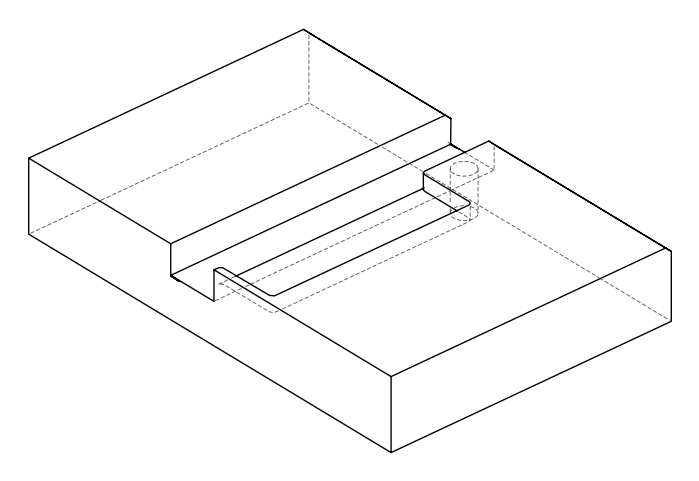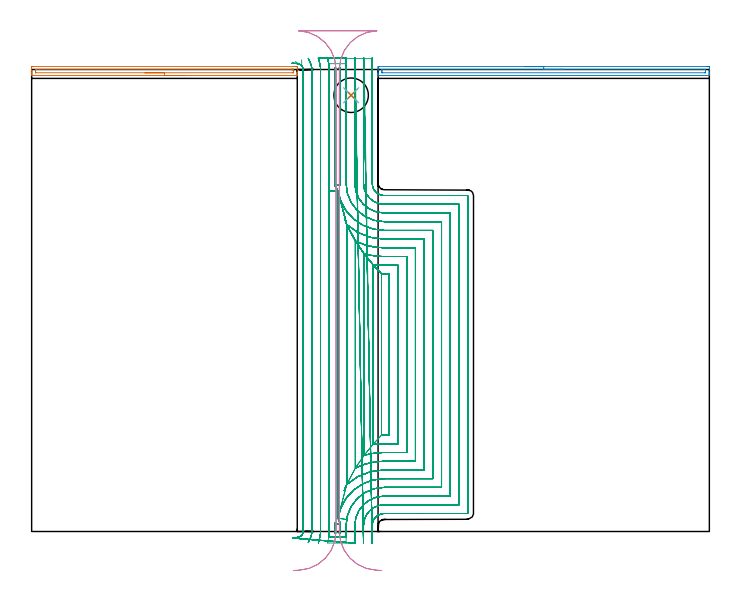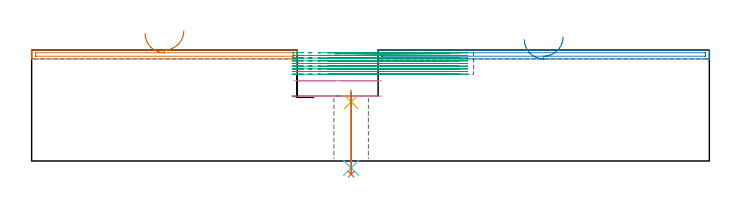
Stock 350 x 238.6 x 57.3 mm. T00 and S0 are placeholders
(PLAN: 7 operations, 5 tool changes, 97.8 min)
(1 AREA_MILL | FG_CHAMFER_SURFACE | UGT0205_001 | 2.37 min | 1487 mm3)
(2 AREA_MILL_1 | FG_CHAMFER_SURFACE_1 | UGT0205_001 | 2.91 min | 1843 mm3)
(3 MILL_OPEN_POCKET | POCKET_OPEN | UGT0201_014 | Follow Part, ap 1.5, ae 75% | 89.55 min | 229220 mm3)
(4 MILL_RECTANGULAR_SLOT | SLOT_RECTANGULAR | UGT0201_019 | Follow Part, ap 10, ae 75% | 2.62 min | 112429 mm3)
(5 SPOT_DRILL | STEP1HOLE | NXT0321_9005460120000 | 0.05 min | 182 mm3)
(6 DRILL_THROUGH_HOLE_INTO_CENTER | STEP1HOLE | NXT0301_086 | 0.16 min | 3308 mm3)
(7 DRILL_TO_ENLARGE_THROUGH_HOLE | STEP1HOLE | UGT0301_248 | 0.18 min | 4880 mm3)
(TOOL UGT0205_001 | Chamfer Mill 20 x 3 x 45 deg. | D20 FL50 Z2)
(TOOL UGT0201_014 | End mill 6 mm | D6 FL24 Z4)
(TOOL UGT0201_019 | End mill 40 mm | D40 FL63 Z6)
(TOOL NXT0321_9005460120000 | NC Spot Drill, 142deg, 12mm, Carbide, Uncoated | D12 PA142 FL30 Z2)
(TOOL NXT0301_086 | Carbide Drill 11.5mm [860.1-1150-035A1-MM 2214] | D11.5 PA140 FL55 Z2)
(TOOL UGT0301_248 | Twist Drill 17.8 mm | D17.8 PA118 FL130 Z2)
(OP 1 AREA_MILL)
G17 G21 G94 G90
T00 M6
G54
G17 G0 G90 X78.6 Y235.5 S1061 M3
G43 Z67.3 H0
G94 G1 X78.562 Z66.428 F250.
X78.448 Z65.563
X78.259 Z64.712
X77.997 Z63.88
X77.663 Z63.074
X77.26 Z62.3
X76.792 Z61.564
X76.26 Z60.872
X75.671 Z60.229
X75.028 Z59.639
X74.336 Z59.108
X73.6 Z58.64
X72.826 Z58.237
X72.02 Z57.903
X71.188 Z57.641
X70.336 Z57.452
X69.472 Z57.338
X68.6 Z57.3
X0.184
X0.009 Y235.503 Z57.288
X0. Y235.534 Z57.257
Y235.934 Z56.865
Y236.182 Z56.618
Y236.913 Z55.882
Y238.166 Z54.631
Y238.687 Z54.108
Y239.313 Z53.483
X0.003 Y239.574 Z53.222
X0.009 Y240.091 Z52.705
X0.107 Y240.094 Z52.703
X0.632 Y240.1 Z52.7
X136.038
X136.568 Y240.099 Z52.701
X137.093 Y240.094 Z52.703
X137.192 Y240.091 Z52.705
X137.2 Y239.574 Z53.222
Y236.913 Z55.882
Y236.182 Z56.618
Y235.934 Z56.866
Y235.534 Z57.257
X137.191 Y235.503 Z57.288
X137.015 Y235.5 Z57.3
X68.6
Y236.914 Z55.886
X2.197 Y236.915 Z55.885
X2.086 Y236.916 Z55.884
X2.031 Y236.919 Z55.881
X2.012 Y236.921 Z55.879
X2.009 Y236.938 Z55.862
X2.005 Y237.058 Z55.742
X2.001 Y237.329 Z55.471
X2. Y237.8 Z55.
X2.002 Y238.215 Z54.585
X2.009 Y238.633 Z54.167
X2.011 Y238.68 Z54.12
X2.031 Y238.681 Z54.119
X2.085 Y238.684 Z54.116
X2.197 Y238.685 Z54.115
X2.42 Y238.686 Z54.114
X135.003 Y238.685 Z54.115
X135.114 Y238.684 Z54.116
X135.169 Y238.681 Z54.119
X135.189 Y238.679 Z54.121
X135.191 Y238.662 Z54.138
X135.196 Y238.542 Z54.258
X135.199 Y238.271 Z54.529
X135.2 Y237.8 Z55.
X135.198 Y237.385 Z55.415
X135.191 Y236.967 Z55.833
X135.189 Y236.92 Z55.88
X135.169 Y236.919 Z55.881
X135.115 Y236.916 Z55.884
X135.003 Y236.915 Z55.885
X134.78 Y236.914 Z55.886
X68.6
X67.728 Z55.924
X66.864 Z56.038
X66.012 Z56.227
X65.18 Z56.489
X64.374 Z56.823
X63.6 Z57.226
X62.864 Z57.694
X62.172 Z58.225
X61.529 Z58.815
X60.94 Z59.458
X60.408 Z60.15
X59.94 Z60.886
X59.537 Z61.66
X59.203 Z62.466
X58.941 Z63.298
X58.752 Z64.149
X58.638 Z65.014
X58.6 Z65.886
G0 Z67.3
M5
M2
(OP 2 AREA_MILL_1)
G17 G21 G94 G90
T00 M6
G54
G17 G0 G90 X254.45 Y240.1 S1061 M3
G43 Z67.3 H0
Z62.7
G94 G1 X254.488 Z61.828 F250.
X254.602 Z60.963
X254.791 Z60.112
X255.053 Z59.28
X255.387 Z58.474
X255.79 Z57.7
X256.258 Z56.964
X256.79 Z56.272
X257.379 Z55.629
X258.022 Z55.04
X258.714 Z54.508
X259.45 Z54.04
X260.224 Z53.637
X261.03 Z53.303
X261.862 Z53.041
X262.713 Z52.852
X263.578 Z52.738
X264.45 Z52.7
X348.843
X349.374 Y240.099 Z52.701
X349.898 Y240.094 Z52.703
X349.992 Y240.091 Z52.705
X350. Y239.574 Z53.222
Y236.913 Z55.882
Y236.202 Z56.598
Y235.922 Z56.878
Y235.533 Z57.258
X349.991 Y235.503 Z57.288
X349.821 Y235.5 Z57.3
X179.079
X178.91 Y235.503 Z57.288
X178.908 Y235.532 Z57.259
X178.9 Y235.922 Z56.878
Y236.202 Z56.597
Y236.913 Z55.882
Y238.156 Z54.641
Y238.687 Z54.108
Y239.308 Z53.487
X178.903 Y239.574 Z53.222
X178.908 Y240.091 Z52.705
X179.002 Y240.094 Z52.703
X179.526 Y240.1 Z52.7
X264.45
Y238.686 Z54.114
X347.586
X347.809 Y238.685 Z54.115
X347.92 Y238.682 Z54.118
X347.974 Y238.679 Z54.121
X347.99 Y238.676 Z54.124
X347.992 Y238.658 Z54.142
X347.996 Y238.543 Z54.257
X348. Y238.276 Z54.524
Y237.8 Z55.
X347.999 Y237.391 Z55.409
X347.992 Y236.979 Z55.821
X347.99 Y236.928 Z55.872
X347.973 Y236.921 Z55.879
X347.92 Y236.918 Z55.882
X347.809 Y236.916 Z55.884
X347.586 Y236.914 Z55.886
X181.314
X181.091 Y236.915 Z55.885
X180.98 Y236.918 Z55.882
X180.926 Y236.921 Z55.879
X180.91 Y236.924 Z55.876
X180.908 Y236.942 Z55.858
X180.904 Y237.057 Z55.743
X180.9 Y237.324 Z55.476
Y237.8 Z55.
X180.901 Y238.209 Z54.591
X180.908 Y238.621 Z54.179
X180.91 Y238.672 Z54.128
X180.927 Y238.679 Z54.121
X180.98 Y238.682 Z54.118
X181.091 Y238.684 Z54.116
X181.314 Y238.686 Z54.114
X264.45
X265.322 Z54.152
X266.186 Z54.266
X267.038 Z54.455
X267.87 Z54.717
X268.676 Z55.051
X269.45 Z55.454
X270.186 Z55.923
X270.878 Z56.454
X271.521 Z57.043
X272.11 Z57.686
X272.641 Z58.378
X273.11 Z59.114
X273.513 Z59.888
X273.847 Z60.694
X274.109 Z61.526
X274.298 Z62.378
X274.412 Z63.243
X274.45 Z64.114
G0 Z67.3
M5
M2
(OP 3 MILL_OPEN_POCKET)
G17 G21 G94 G90
T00 M6
G54
G17 G0 G90 X162.4 Y-6. S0 M3
G43 Z67.3 H0
Z55.911
G94 G1 Y-3. F250.
Y3.1 F500.
G2 X162.644 Y6.192 R19.7
G1 X158.2 Y6.899
X159.425 Y4.16
G3 X159.4 Y3.1 R22.7
G1 Y-0.895
G3 X156.685 Y-0.757 R3.
X156.7 Y0. R19.5
G1 Y4.301
G3 X159.425 Y4.16 R3.
G1 X158.2 Y6.899
X162.7 Y24.25
X167.2 Y32.769
X171.7 Y39.337
X176.2 Y44.886
X180.7 Y49.779
G2 X182.1 Y49.8 R46.7
G1 X184.7
Y133.
X182.1
G2 X180.7 Y133.021 R46.7
G1 Y49.779
X176.2 Y44.886
G2 X182.1 Y45.3 R42.2
G1 X189.2
Y137.5
X182.1
G2 X176.2 Y137.914 R42.2
G1 Y44.886
X171.7 Y39.337
G2 X182.1 Y40.8 R37.7
G1 X193.7
Y142.
X182.1
G2 X171.7 Y143.463 R37.7
G1 Y39.337
X167.2 Y32.769
G2 X182.1 Y36.3 R33.2
G1 X198.2
Y146.5
X182.1
G2 X167.2 Y150.031 R33.2
G1 Y32.769
X162.7 Y24.25
G2 X182.1 Y31.8 R28.7
G1 X202.7
Y151.
X182.1
G2 X162.7 Y158.55 R28.7
G1 X161.438 Y161.639
X162.7 Y158.55
Y24.25
X158.2 Y6.899
G2 X182.1 Y27.3 R24.2
G1 X207.2
Y155.5
X182.1
G2 X158.2 Y175.901 R24.2
G1 X156.7 Y178.499
Y238.6
G3 X156.688 Y239.288 R19.5
X159.4 Y239.415 R3.
G1 Y179.7
G3 X159.425 Y178.64 R22.7
X156.7 Y178.499 R3.
G1 X158.2 Y175.901
Y6.899
X162.644 Y6.192
G2 X182.1 Y22.8 R19.7
G1 X211.7
Y160.
X182.1
G2 X162.4 Y179.7 R19.7
G1 Y241.197
G2 X162.406 Y241.6 R13.5
G1 X153.425
G2 X153.7 Y238.6 R16.5
G1 Y0.
G2 X153.425 Y-3. R16.5
G1 X152.88 Y-5.95 F250.
X166.9 Y-6.
Y-3.
Y3.1 F500.
G2 X182.1 Y18.3 R15.2
G1 X216.2
Y164.5
X182.1
G2 X166.9 Y179.7 R15.2
G1 Y241.197
G2 X166.909 Y241.6 R9.
G1 X167.043 Y244.597 F250.
X171.4 Y-6. F500.
Y-3. F250.
Y3.1 F500.
G2 X182.1 Y13.8 R10.7
G1 X220.7
Y169.
X182.1
G2 X171.4 Y179.7 R10.7
G1 Y241.197
G2 X171.418 Y241.6 R4.5
G1 X171.686 Y244.588 F250.
X175.9 Y-6. F500.
Y-3. F250.
Y3.1 F500.
G2 X182.1 Y9.3 R6.2
G1 X225.
G3 X225.2 Y9.5 R0.2
G1 Y173.3
G3 X225. Y173.5 R0.2
G1 X182.1
G2 X175.9 Y179.7 R6.2
G1 Y241.197
Y244.197 F250.
X148.069 Y244.505
X148.819 Y241.6
G2 X149.2 Y238.6 R12. F500.
G1 Y0.
G2 X148.819 Y-3. R12.
G1 X148.069 Y-5.905 F250.
G0 Z67.3
X142.874 Y244.35
Z55.911
G1 X144.074 Y241.6
G2 X144.7 Y238.6 R7.5 F500.
G1 Y0.
G2 X144.074 Y-3. R7.5
G1 X142.874 Y-5.75 F250.
G0 Z67.3
X139.45 Y243.584
Z55.911
G1 Y240.584
G2 X140.2 Y238.6 R3. F500.
G1 Y0.
G2 X137.623 Y-2.97 R3.
G1 X134.653 Y-3.393 F250.
G0 Z67.3
X152.88 Y244.55
Z54.522
G1 X153.425 Y241.6
G2 X153.7 Y238.6 R16.5 F500.
G1 Y175.901
X158.2
X156.7 Y178.499
Y238.6
G3 X156.685 Y239.357 R19.5
X159.4 Y239.495 R3.
G1 Y179.7
G3 X159.425 Y178.64 R22.7
X156.7 Y178.499 R3.
G1 X158.2 Y175.901
X162.7 Y158.55
X167.2 Y150.031
X171.7 Y143.463
X176.2 Y137.914
X180.7 Y133.021
Y49.779
G2 X182.1 Y49.8 R46.7
G1 X184.7
Y133.
X182.1
G2 X180.7 Y133.021 R46.7
G1 X176.2 Y137.914
Y44.886
G2 X182.1 Y45.3 R42.2
G1 X189.2
Y137.5
X182.1
G2 X176.2 Y137.914 R42.2
G1 X171.7 Y143.463
Y39.337
G2 X182.1 Y40.8 R37.7
G1 X193.7
Y142.
X182.1
G2 X171.7 Y143.463 R37.7
G1 X167.2 Y150.031
Y32.769
G2 X182.1 Y36.3 R33.2
G1 X198.2
Y146.5
X182.1
G2 X167.2 Y150.031 R33.2
G1 X162.7 Y158.55
Y24.25
X161.438 Y21.161
X162.7 Y24.25
G2 X182.1 Y31.8 R28.7
G1 X202.7
Y151.
X182.1
G2 X162.7 Y158.55 R28.7
G1 X158.2 Y175.901
Y6.899
X159.425 Y4.16
G3 X159.4 Y3.1 R22.7
G1 Y-0.895
G3 X156.685 Y-0.757 R3.
X156.7 Y0. R19.5
G1 Y4.301
G3 X159.425 Y4.16 R3.
G1 X158.2 Y6.899
G2 X182.1 Y27.3 R24.2
G1 X207.2
Y155.5
X182.1
G2 X158.2 Y175.901 R24.2
G1 X153.7
Y0.
G2 X153.425 Y-3. R16.5
G1 X162.4
Y3.1
G2 X182.1 Y22.8 R19.7
G1 X211.7
Y160.
X182.1
G2 X162.4 Y179.7 R19.7
G1 Y241.6
Y244.6 F250.
X148.069 Y244.505
X148.819 Y241.6
G2 X149.2 Y238.6 R12. F500.
G1 Y0.
G2 X148.819 Y-3. R12.
G1 X148.069 Y-5.905 F250.
G0 Z67.3
X142.874 Y244.35
Z54.522
G1 X144.074 Y241.6
G2 X144.7 Y238.6 R7.5 F500.
G1 Y0.
G2 X144.074 Y-3. R7.5
G1 X142.874 Y-5.75 F250.
G0 Z67.3
X136.097 Y242.697
Z54.522
G1 X138.697 Y241.2
G2 X140.2 Y238.6 R3. F500.
G1 Y0.
G2 X137.623 Y-2.97 R3.
G1 X134.653 Y-3.393 F250.
X166.9 Y-6.
Y-3.
Y3.1 F500.
G2 X182.1 Y18.3 R15.2
G1 X216.2
Y164.5
X182.1
G2 X166.9 Y179.7 R15.2
G1 Y241.6
Y244.6 F250.
X171.4 Y-6. F500.
Y-3. F250.
Y3.1 F500.
G2 X182.1 Y13.8 R10.7
G1 X220.7
Y169.
X182.1
G2 X171.4 Y179.7 R10.7
G1 Y241.6
Y244.6 F250.
X175.9 Y-6. F500.
Y-3. F250.
Y3.1 F500.
G2 X182.1 Y9.3 R6.2
G1 X225.
G3 X225.2 Y9.5 R0.2
G1 Y173.3
G3 X225. Y173.5 R0.2
G1 X182.1
G2 X175.9 Y179.7 R6.2
G1 Y241.6
Y244.6 F250.
G0 X152.88 Y244.55 Z53.133
G1 X153.425 Y241.6
G2 X153.7 Y238.6 R16.5 F500.
G1 Y175.901
X158.2
X156.7 Y178.499
Y238.6
G3 X156.685 Y239.357 R19.5
X159.4 Y239.495 R3.
G1 Y179.7
G3 X159.425 Y178.64 R22.7
X156.7 Y178.499 R3.
G1 X158.2 Y175.901
X162.7 Y158.55
X167.2 Y150.031
X171.7 Y143.463
X176.2 Y137.914
X180.7 Y133.021
Y49.779
G2 X182.1 Y49.8 R46.7
G1 X184.7
Y133.
X182.1
G2 X180.7 Y133.021 R46.7
G1 X176.2 Y137.914
Y44.886
G2 X182.1 Y45.3 R42.2
G1 X189.2
Y137.5
X182.1
G2 X176.2 Y137.914 R42.2
G1 X171.7 Y143.463
Y39.337
G2 X182.1 Y40.8 R37.7
G1 X193.7
Y142.
X182.1
G2 X171.7 Y143.463 R37.7
G1 X167.2 Y150.031
Y32.769
G2 X182.1 Y36.3 R33.2
G1 X198.2
Y146.5
X182.1
G2 X167.2 Y150.031 R33.2
G1 X162.7 Y158.55
Y24.25
X161.438 Y21.161
X162.7 Y24.25
G2 X182.1 Y31.8 R28.7
G1 X202.7
Y151.
X182.1
G2 X162.7 Y158.55 R28.7
G1 X158.2 Y175.901
Y6.899
X159.425 Y4.16
G3 X159.4 Y3.1 R22.7
G1 Y-0.895
G3 X156.685 Y-0.757 R3.
X156.7 Y0. R19.5
G1 Y4.301
G3 X159.425 Y4.16 R3.
G1 X158.2 Y6.899
G2 X182.1 Y27.3 R24.2
G1 X207.2
Y155.5
X182.1
G2 X158.2 Y175.901 R24.2
G1 X153.7
Y0.
G2 X153.425 Y-3. R16.5
G1 X162.4
Y3.1
G2 X182.1 Y22.8 R19.7
G1 X211.7
Y160.
X182.1
G2 X162.4 Y179.7 R19.7
G1 Y241.6
Y244.6 F250.
X148.069 Y244.505
X148.819 Y241.6
G2 X149.2 Y238.6 R12. F500.
G1 Y0.
G2 X148.819 Y-3. R12.
G1 X148.069 Y-5.905 F250.
G0 Z67.3
X142.874 Y244.35
Z53.133
G1 X144.074 Y241.6
G2 X144.7 Y238.6 R7.5 F500.
G1 Y0.
G2 X144.074 Y-3. R7.5
G1 X142.874 Y-5.75 F250.
G0 Z67.3
X134.984 Y242.218
Z53.133
G1 X137.901 Y241.517
G2 X140.2 Y238.6 R3. F500.
G1 Y0.
G2 X137.623 Y-2.97 R3.
G1 X134.653 Y-3.393 F250.
X166.9 Y-6.
Y-3.
Y3.1 F500.
G2 X182.1 Y18.3 R15.2
G1 X216.2
Y164.5
X182.1
G2 X166.9 Y179.7 R15.2
G1 Y241.6
Y244.6 F250.
X171.4 Y-6. F500.
Y-3. F250.
Y3.1 F500.
G2 X182.1 Y13.8 R10.7
G1 X220.7
Y169.
X182.1
G2 X171.4 Y179.7 R10.7
G1 Y241.6
Y244.6 F250.
X175.9 Y-6. F500.
Y-3. F250.
Y3.1 F500.
G2 X182.1 Y9.3 R6.2
G1 X225.
G3 X225.2 Y9.5 R0.2
G1 Y173.3
G3 X225. Y173.5 R0.2
G1 X182.1
G2 X175.9 Y179.7 R6.2
G1 Y241.6
Y244.6 F250.
G0 X152.88 Y244.55 Z51.744
G1 X153.425 Y241.6
G2 X153.7 Y238.6 R16.5 F500.
G1 Y175.901
X158.2
X156.7 Y178.499
Y238.6
G3 X156.685 Y239.357 R19.5
X159.4 Y239.495 R3.
G1 Y179.7
G3 X159.425 Y178.64 R22.7
X156.7 Y178.499 R3.
G1 X158.2 Y175.901
X162.7 Y158.55
X167.2 Y150.031
X171.7 Y143.463
X176.2 Y137.914
X180.7 Y133.021
Y49.779
G2 X182.1 Y49.8 R46.7
G1 X184.7
Y133.
X182.1
G2 X180.7 Y133.021 R46.7
G1 X176.2 Y137.914
Y44.886
G2 X182.1 Y45.3 R42.2
G1 X189.2
Y137.5
X182.1
G2 X176.2 Y137.914 R42.2
G1 X171.7 Y143.463
Y39.337
G2 X182.1 Y40.8 R37.7
G1 X193.7
Y142.
X182.1
G2 X171.7 Y143.463 R37.7
G1 X167.2 Y150.031
Y32.769
G2 X182.1 Y36.3 R33.2
G1 X198.2
Y146.5
X182.1
G2 X167.2 Y150.031 R33.2
G1 X162.7 Y158.55
Y24.25
X161.438 Y21.161
X162.7 Y24.25
G2 X182.1 Y31.8 R28.7
G1 X202.7
Y151.
X182.1
G2 X162.7 Y158.55 R28.7
G1 X158.2 Y175.901
Y6.899
X159.425 Y4.16
G3 X159.4 Y3.1 R22.7
G1 Y-0.895
G3 X156.685 Y-0.757 R3.
X156.7 Y0. R19.5
G1 Y4.301
G3 X159.425 Y4.16 R3.
G1 X158.2 Y6.899
G2 X182.1 Y27.3 R24.2
G1 X207.2
Y155.5
X182.1
G2 X158.2 Y175.901 R24.2
G1 X153.7
Y0.
G2 X153.425 Y-3. R16.5
G1 X162.4
Y3.1
G2 X182.1 Y22.8 R19.7
G1 X211.7
Y160.
X182.1
G2 X162.4 Y179.7 R19.7
G1 Y241.6
Y244.6 F250.
X148.069 Y244.505
X148.819 Y241.6
G2 X149.2 Y238.6 R12. F500.
G1 Y0.
G2 X148.819 Y-3. R12.
G1 X148.069 Y-5.905 F250.
G0 Z67.3
X142.874 Y244.35
Z51.744
G1 X144.074 Y241.6
G2 X144.7 Y238.6 R7.5 F500.
G1 Y0.
G2 X144.074 Y-3. R7.5
G1 X142.874 Y-5.75 F250.
G0 Z67.3
X134.455 Y241.835
Z51.744
G1 X137.445 Y241.59
G2 X140.2 Y238.6 R3. F500.
G1 Y0.
G2 X137.623 Y-2.97 R3.
G1 X134.653 Y-3.393 F250.
X166.9 Y-6.
Y-3.
Y3.1 F500.
G2 X182.1 Y18.3 R15.2
G1 X216.2
Y164.5
X182.1
G2 X166.9 Y179.7 R15.2
G1 Y241.6
Y244.6 F250.
X171.4 Y-6. F500.
Y-3. F250.
Y3.1 F500.
G2 X182.1 Y13.8 R10.7
G1 X220.7
Y169.
X182.1
G2 X171.4 Y179.7 R10.7
G1 Y241.6
Y244.6 F250.
X175.9 Y-6. F500.
Y-3. F250.
Y3.1 F500.
G2 X182.1 Y9.3 R6.2
G1 X225.
G3 X225.2 Y9.5 R0.2
G1 Y173.3
G3 X225. Y173.5 R0.2
G1 X182.1
G2 X175.9 Y179.7 R6.2
G1 Y241.6
Y244.6 F250.
G0 X152.88 Y244.55 Z50.356
G1 X153.425 Y241.6
G2 X153.7 Y238.6 R16.5 F500.
G1 Y175.901
X158.2
X156.7 Y178.499
Y238.6
G3 X156.685 Y239.357 R19.5
X159.4 Y239.495 R3.
G1 Y179.7
G3 X159.425 Y178.64 R22.7
X156.7 Y178.499 R3.
G1 X158.2 Y175.901
X162.7 Y158.55
X167.2 Y150.031
X171.7 Y143.463
X176.2 Y137.914
X180.7 Y133.021
Y49.779
G2 X182.1 Y49.8 R46.7
G1 X184.7
Y133.
X182.1
G2 X180.7 Y133.021 R46.7
G1 X176.2 Y137.914
Y44.886
G2 X182.1 Y45.3 R42.2
G1 X189.2
Y137.5
X182.1
G2 X176.2 Y137.914 R42.2
G1 X171.7 Y143.463
Y39.337
G2 X182.1 Y40.8 R37.7
G1 X193.7
Y142.
X182.1
G2 X171.7 Y143.463 R37.7
G1 X167.2 Y150.031
Y32.769
G2 X182.1 Y36.3 R33.2
G1 X198.2
Y146.5
X182.1
G2 X167.2 Y150.031 R33.2
G1 X162.7 Y158.55
Y24.25
X161.438 Y21.161
X162.7 Y24.25
G2 X182.1 Y31.8 R28.7
G1 X202.7
Y151.
X182.1
G2 X162.7 Y158.55 R28.7
G1 X158.2 Y175.901
Y6.899
X159.425 Y4.16
G3 X159.4 Y3.1 R22.7
G1 Y-0.895
G3 X156.685 Y-0.757 R3.
X156.7 Y0. R19.5
G1 Y4.301
G3 X159.425 Y4.16 R3.
G1 X158.2 Y6.899
G2 X182.1 Y27.3 R24.2
G1 X207.2
Y155.5
X182.1
G2 X158.2 Y175.901 R24.2
G1 X153.7
Y0.
G2 X153.425 Y-3. R16.5
G1 X162.4
Y3.1
G2 X182.1 Y22.8 R19.7
G1 X211.7
Y160.
X182.1
G2 X162.4 Y179.7 R19.7
G1 Y241.6
Y244.6 F250.
X148.069 Y244.505
X148.819 Y241.6
G2 X149.2 Y238.6 R12. F500.
G1 Y0.
G2 X148.819 Y-3. R12.
G1 X148.069 Y-5.905 F250.
G0 Z67.3
X142.874 Y244.35
Z50.356
G1 X144.074 Y241.6
G2 X144.7 Y238.6 R7.5 F500.
G1 Y0.
G2 X144.074 Y-3. R7.5
G1 X142.874 Y-5.75 F250.
G0 Z67.3
X134.455 Y241.835
Z50.356
G1 X137.445 Y241.59
G2 X140.2 Y238.6 R3. F500.
G1 Y0.
G2 X137.623 Y-2.97 R3.
G1 X134.653 Y-3.393 F250.
X166.9 Y-6.
Y-3.
Y3.1 F500.
G2 X182.1 Y18.3 R15.2
G1 X216.2
Y164.5
X182.1
G2 X166.9 Y179.7 R15.2
G1 Y241.6
Y244.6 F250.
X171.4 Y-6. F500.
Y-3. F250.
Y3.1 F500.
G2 X182.1 Y13.8 R10.7
G1 X220.7
Y169.
X182.1
G2 X171.4 Y179.7 R10.7
G1 Y241.6
Y244.6 F250.
X175.9 Y-6. F500.
Y-3. F250.
Y3.1 F500.
G2 X182.1 Y9.3 R6.2
G1 X225.
G3 X225.2 Y9.5 R0.2
G1 Y173.3
G3 X225. Y173.5 R0.2
G1 X182.1
G2 X175.9 Y179.7 R6.2
G1 Y241.6
Y244.6 F250.
G0 X152.88 Y244.55 Z48.967
G1 X153.425 Y241.6
G2 X153.7 Y238.6 R16.5 F500.
G1 Y175.901
X158.2
X156.7 Y178.499
Y238.6
G3 X156.685 Y239.357 R19.5
X159.4 Y239.495 R3.
G1 Y179.7
G3 X159.425 Y178.64 R22.7
X156.7 Y178.499 R3.
G1 X158.2 Y175.901
X162.7 Y158.55
X167.2 Y150.031
X171.7 Y143.463
X176.2 Y137.914
X180.7 Y133.021
Y49.779
G2 X182.1 Y49.8 R46.7
G1 X184.7
Y133.
X182.1
G2 X180.7 Y133.021 R46.7
G1 X176.2 Y137.914
Y44.886
G2 X182.1 Y45.3 R42.2
G1 X189.2
Y137.5
X182.1
G2 X176.2 Y137.914 R42.2
G1 X171.7 Y143.463
Y39.337
G2 X182.1 Y40.8 R37.7
G1 X193.7
Y142.
X182.1
G2 X171.7 Y143.463 R37.7
G1 X167.2 Y150.031
Y32.769
G2 X182.1 Y36.3 R33.2
G1 X198.2
Y146.5
X182.1
G2 X167.2 Y150.031 R33.2
G1 X162.7 Y158.55
Y24.25
X161.438 Y21.161
X162.7 Y24.25
G2 X182.1 Y31.8 R28.7
G1 X202.7
Y151.
X182.1
G2 X162.7 Y158.55 R28.7
G1 X158.2 Y175.901
Y6.899
X159.425 Y4.16
G3 X159.4 Y3.1 R22.7
G1 Y-0.895
G3 X156.685 Y-0.757 R3.
X156.7 Y0. R19.5
G1 Y4.301
G3 X159.425 Y4.16 R3.
G1 X158.2 Y6.899
G2 X182.1 Y27.3 R24.2
G1 X207.2
Y155.5
X182.1
G2 X158.2 Y175.901 R24.2
G1 X153.7
Y0.
G2 X153.425 Y-3. R16.5
G1 X162.4
Y3.1
G2 X182.1 Y22.8 R19.7
G1 X211.7
Y160.
X182.1
G2 X162.4 Y179.7 R19.7
G1 Y241.6
Y244.6 F250.
X148.069 Y244.505
X148.819 Y241.6
G2 X149.2 Y238.6 R12. F500.
G1 Y0.
G2 X148.819 Y-3. R12.
G1 X148.069 Y-5.905 F250.
G0 Z67.3
X142.874 Y244.35
Z48.967
G1 X144.074 Y241.6
G2 X144.7 Y238.6 R7.5 F500.
G1 Y0.
G2 X144.074 Y-3. R7.5
G1 X142.874 Y-5.75 F250.
G0 Z67.3
X134.455 Y241.835
Z48.967
G1 X137.445 Y241.59
G2 X140.2 Y238.6 R3. F500.
G1 Y0.
G2 X137.623 Y-2.97 R3.
G1 X134.653 Y-3.393 F250.
X166.9 Y-6.
Y-3.
Y3.1 F500.
G2 X182.1 Y18.3 R15.2
G1 X216.2
Y164.5
X182.1
G2 X166.9 Y179.7 R15.2
G1 Y241.6
Y244.6 F250.
X171.4 Y-6. F500.
Y-3. F250.
Y3.1 F500.
G2 X182.1 Y13.8 R10.7
G1 X220.7
Y169.
X182.1
G2 X171.4 Y179.7 R10.7
G1 Y241.6
Y244.6 F250.
X175.9 Y-6. F500.
Y-3. F250.
Y3.1 F500.
G2 X182.1 Y9.3 R6.2
G1 X225.
G3 X225.2 Y9.5 R0.2
G1 Y173.3
G3 X225. Y173.5 R0.2
G1 X182.1
G2 X175.9 Y179.7 R6.2
G1 Y241.6
Y244.6 F250.
G0 X152.88 Y244.55 Z47.578
G1 X153.425 Y241.6
G2 X153.7 Y238.6 R16.5 F500.
G1 Y175.901
X158.2
X156.7 Y178.499
Y238.6
G3 X156.685 Y239.357 R19.5
X159.4 Y239.495 R3.
G1 Y179.7
G3 X159.425 Y178.64 R22.7
X156.7 Y178.499 R3.
G1 X158.2 Y175.901
X162.7 Y158.55
X167.2 Y150.031
X171.7 Y143.463
X176.2 Y137.914
X180.7 Y133.021
Y49.779
G2 X182.1 Y49.8 R46.7
G1 X184.7
Y133.
X182.1
G2 X180.7 Y133.021 R46.7
G1 X176.2 Y137.914
Y44.886
G2 X182.1 Y45.3 R42.2
G1 X189.2
Y137.5
X182.1
G2 X176.2 Y137.914 R42.2
G1 X171.7 Y143.463
Y39.337
G2 X182.1 Y40.8 R37.7
G1 X193.7
Y142.
X182.1
G2 X171.7 Y143.463 R37.7
G1 X167.2 Y150.031
Y32.769
G2 X182.1 Y36.3 R33.2
G1 X198.2
Y146.5
X182.1
G2 X167.2 Y150.031 R33.2
G1 X162.7 Y158.55
Y24.25
X161.438 Y21.161
X162.7 Y24.25
G2 X182.1 Y31.8 R28.7
G1 X202.7
Y151.
X182.1
G2 X162.7 Y158.55 R28.7
G1 X158.2 Y175.901
Y6.899
X159.425 Y4.16
G3 X159.4 Y3.1 R22.7
G1 Y-0.895
G3 X156.685 Y-0.757 R3.
X156.7 Y0. R19.5
G1 Y4.301
G3 X159.425 Y4.16 R3.
G1 X158.2 Y6.899
G2 X182.1 Y27.3 R24.2
G1 X207.2
Y155.5
X182.1
G2 X158.2 Y175.901 R24.2
G1 X153.7
Y0.
G2 X153.425 Y-3. R16.5
G1 X162.4
Y3.1
G2 X182.1 Y22.8 R19.7
G1 X211.7
Y160.
X182.1
G2 X162.4 Y179.7 R19.7
G1 Y241.6
Y244.6 F250.
X148.069 Y244.505
X148.819 Y241.6
G2 X149.2 Y238.6 R12. F500.
G1 Y0.
G2 X148.819 Y-3. R12.
G1 X148.069 Y-5.905 F250.
G0 Z67.3
X142.874 Y244.35
Z47.578
G1 X144.074 Y241.6
G2 X144.7 Y238.6 R7.5 F500.
G1 Y0.
G2 X144.074 Y-3. R7.5
G1 X142.874 Y-5.75 F250.
G0 Z67.3
X134.455 Y241.835
Z47.578
G1 X137.445 Y241.59
G2 X140.2 Y238.6 R3. F500.
G1 Y0.
G2 X137.623 Y-2.97 R3.
G1 X134.653 Y-3.393 F250.
X166.9 Y-6.
Y-3.
Y3.1 F500.
G2 X182.1 Y18.3 R15.2
G1 X216.2
Y164.5
X182.1
G2 X166.9 Y179.7 R15.2
G1 Y241.6
Y244.6 F250.
X171.4 Y-6. F500.
Y-3. F250.
Y3.1 F500.
G2 X182.1 Y13.8 R10.7
G1 X220.7
Y169.
X182.1
G2 X171.4 Y179.7 R10.7
G1 Y241.6
Y244.6 F250.
X175.9 Y-6. F500.
Y-3. F250.
Y3.1 F500.
G2 X182.1 Y9.3 R6.2
G1 X225.
G3 X225.2 Y9.5 R0.2
G1 Y173.3
G3 X225. Y173.5 R0.2
G1 X182.1
G2 X175.9 Y179.7 R6.2
G1 Y241.6
Y244.6 F250.
G0 X152.88 Y244.55 Z46.189
G1 X153.425 Y241.6
G2 X153.7 Y238.6 R16.5 F500.
G1 Y175.901
X158.2
X156.7 Y178.499
Y238.6
G3 X156.685 Y239.357 R19.5
X159.4 Y239.495 R3.
G1 Y179.7
G3 X159.425 Y178.64 R22.7
X156.7 Y178.499 R3.
G1 X158.2 Y175.901
X162.7 Y158.55
X167.2 Y150.031
X171.7 Y143.463
X176.2 Y137.914
X180.7 Y133.021
Y49.779
G2 X182.1 Y49.8 R46.7
G1 X184.7
Y133.
X182.1
G2 X180.7 Y133.021 R46.7
G1 X176.2 Y137.914
Y44.886
G2 X182.1 Y45.3 R42.2
G1 X189.2
Y137.5
X182.1
G2 X176.2 Y137.914 R42.2
G1 X171.7 Y143.463
Y39.337
G2 X182.1 Y40.8 R37.7
G1 X193.7
Y142.
X182.1
G2 X171.7 Y143.463 R37.7
G1 X167.2 Y150.031
Y32.769
G2 X182.1 Y36.3 R33.2
G1 X198.2
Y146.5
X182.1
G2 X167.2 Y150.031 R33.2
G1 X162.7 Y158.55
Y24.25
X161.438 Y21.161
X162.7 Y24.25
G2 X182.1 Y31.8 R28.7
G1 X202.7
Y151.
X182.1
G2 X162.7 Y158.55 R28.7
G1 X158.2 Y175.901
Y6.899
X159.425 Y4.16
G3 X159.4 Y3.1 R22.7
G1 Y-0.895
G3 X156.685 Y-0.757 R3.
X156.7 Y0. R19.5
G1 Y4.301
G3 X159.425 Y4.16 R3.
G1 X158.2 Y6.899
G2 X182.1 Y27.3 R24.2
G1 X207.2
Y155.5
X182.1
G2 X158.2 Y175.901 R24.2
G1 X153.7
Y0.
G2 X153.425 Y-3. R16.5
G1 X162.4
Y3.1
G2 X182.1 Y22.8 R19.7
G1 X211.7
Y160.
X182.1
G2 X162.4 Y179.7 R19.7
G1 Y241.6
Y244.6 F250.
X148.069 Y244.505
X148.819 Y241.6
G2 X149.2 Y238.6 R12. F500.
G1 Y0.
G2 X148.819 Y-3. R12.
G1 X148.069 Y-5.905 F250.
G0 Z67.3
X142.874 Y244.35
Z46.189
G1 X144.074 Y241.6
G2 X144.7 Y238.6 R7.5 F500.
G1 Y0.
G2 X144.074 Y-3. R7.5
G1 X142.874 Y-5.75 F250.
G0 Z67.3
X134.455 Y241.835
Z46.189
G1 X137.445 Y241.59
G2 X140.2 Y238.6 R3. F500.
G1 Y0.
G2 X137.623 Y-2.97 R3.
G1 X134.653 Y-3.393 F250.
X166.9 Y-6.
Y-3.
Y3.1 F500.
G2 X182.1 Y18.3 R15.2
G1 X216.2
Y164.5
X182.1
G2 X166.9 Y179.7 R15.2
G1 Y241.6
Y244.6 F250.
X171.4 Y-6. F500.
Y-3. F250.
Y3.1 F500.
G2 X182.1 Y13.8 R10.7
G1 X220.7
Y169.
X182.1
G2 X171.4 Y179.7 R10.7
G1 Y241.6
Y244.6 F250.
X175.9 Y-6. F500.
Y-3. F250.
Y3.1 F500.
G2 X182.1 Y9.3 R6.2
G1 X225.
G3 X225.2 Y9.5 R0.2
G1 Y173.3
G3 X225. Y173.5 R0.2
G1 X182.1
G2 X175.9 Y179.7 R6.2
G1 Y241.6
Y244.6 F250.
G0 X152.88 Y244.55 Z44.8
G1 X153.425 Y241.6
G2 X153.7 Y238.6 R16.5 F500.
G1 Y175.901
X158.2
X156.7 Y178.499
Y238.6
G3 X156.685 Y239.357 R19.5
X159.4 Y239.495 R3.
G1 Y179.7
G3 X159.425 Y178.64 R22.7
X156.7 Y178.499 R3.
G1 X158.2 Y175.901
X162.7 Y158.55
X167.2 Y150.031
X171.7 Y143.463
X176.2 Y137.914
X180.7 Y133.021
Y49.779
G2 X182.1 Y49.8 R46.7
G1 X184.7
Y133.
X182.1
G2 X180.7 Y133.021 R46.7
G1 X176.2 Y137.914
Y44.886
G2 X182.1 Y45.3 R42.2
G1 X189.2
Y137.5
X182.1
G2 X176.2 Y137.914 R42.2
G1 X171.7 Y143.463
Y39.337
G2 X182.1 Y40.8 R37.7
G1 X193.7
Y142.
X182.1
G2 X171.7 Y143.463 R37.7
G1 X167.2 Y150.031
Y32.769
G2 X182.1 Y36.3 R33.2
G1 X198.2
Y146.5
X182.1
G2 X167.2 Y150.031 R33.2
G1 X162.7 Y158.55
Y24.25
X161.438 Y21.161
X162.7 Y24.25
G2 X182.1 Y31.8 R28.7
G1 X202.7
Y151.
X182.1
G2 X162.7 Y158.55 R28.7
G1 X158.2 Y175.901
Y6.899
X159.425 Y4.16
G3 X159.4 Y3.1 R22.7
G1 Y-0.895
G3 X156.685 Y-0.757 R3.
X156.7 Y0. R19.5
G1 Y4.301
G3 X159.425 Y4.16 R3.
G1 X158.2 Y6.899
G2 X182.1 Y27.3 R24.2
G1 X207.2
Y155.5
X182.1
G2 X158.2 Y175.901 R24.2
G1 X153.7
Y0.
G2 X153.425 Y-3. R16.5
G1 X162.4
Y3.1
G2 X182.1 Y22.8 R19.7
G1 X211.7
Y160.
X182.1
G2 X162.4 Y179.7 R19.7
G1 Y241.6
Y244.6 F250.
X148.069 Y244.505
X148.819 Y241.6
G2 X149.2 Y238.6 R12. F500.
G1 Y0.
G2 X148.819 Y-3. R12.
G1 X148.069 Y-5.905 F250.
G0 Z67.3
X142.874 Y244.35
Z44.8
G1 X144.074 Y241.6
G2 X144.7 Y238.6 R7.5 F500.
G1 Y0.
G2 X144.074 Y-3. R7.5
G1 X142.874 Y-5.75 F250.
G0 Z67.3
X134.455 Y241.835
Z44.8
G1 X137.445 Y241.59
G2 X140.2 Y238.6 R3. F500.
G1 Y0.
G2 X137.623 Y-2.97 R3.
G1 X134.653 Y-3.393 F250.
X166.9 Y-6.
Y-3.
Y3.1 F500.
G2 X182.1 Y18.3 R15.2
G1 X216.2
Y164.5
X182.1
G2 X166.9 Y179.7 R15.2
G1 Y241.6
Y244.6 F250.
X171.4 Y-6. F500.
Y-3. F250.
Y3.1 F500.
G2 X182.1 Y13.8 R10.7
G1 X220.7
Y169.
X182.1
G2 X171.4 Y179.7 R10.7
G1 Y241.6
Y244.6 F250.
X175.9 Y-6. F500.
Y-3. F250.
Y3.1 F500.
G2 X182.1 Y9.3 R6.2
G1 X225.
G3 X225.2 Y9.5 R0.2
G1 Y173.3
G3 X225. Y173.5 R0.2
G1 X182.1
G2 X175.9 Y179.7 R6.2
G1 Y241.6
Y244.6 F250.
G0 Z67.3
M5
M2
(OP 4 MILL_RECTANGULAR_SLOT)
G17 G21 G94 G90
T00 M6
G54
G17 G0 G90 X180.8 Y-20.134 S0 M3
G43 Z67.3 H0
Z41.433
G94 G1 X177.805 Y-19.97 F250.
G2 X158.9 Y0. R20. F500.
G1 Y238.6
G2 X178.268 Y258.59 R20.
G1 X137.832
G2 X157.2 Y238.6 R20.
G1 Y0.
G2 X138.295 Y-19.97 R20.
G1 X135.3 Y-20.134 F250.
G0 X180.8 Z33.5
G1 X177.805 Y-19.97
G2 X158.9 Y0. R20. F500.
G1 Y238.6
G2 X178.268 Y258.59 R20.
G1 X137.832
G2 X157.2 Y238.6 R20.
G1 Y0.
G2 X138.295 Y-19.97 R20.
G1 X135.3 Y-20.134 F250.
G0 Z67.3
M5
M2
(OP 5 SPOT_DRILL)
G17 G21 G94 G90
T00 M6
G54
G17 G0 G90 X165. Y225.3 S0 M3
G43 Z67.3 H0
G94 G81 G98 Z30.5 F250. R36.5
G80
M5
M2
(OP 6 DRILL_THROUGH_HOLE_INTO_CENTER)
G17 G21 G94 G90
T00 M6
G54
G17 G0 G90 X165. Y225.3 S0 M3
G43 Z67.3 H1
G94 G73 G98 Z-3.593 F250. Q9.273 R35.5
G80
M5
M2
(OP 7 DRILL_TO_ENLARGE_THROUGH_HOLE)
G17 G21 G94 G90
T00 M6
G54
G17 G0 G90 X165. Y225.3 S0 M3
G43 Z67.3 H0
G94 G81 G98 Z-6.848 F250. R35.5
G80
M5
M2
